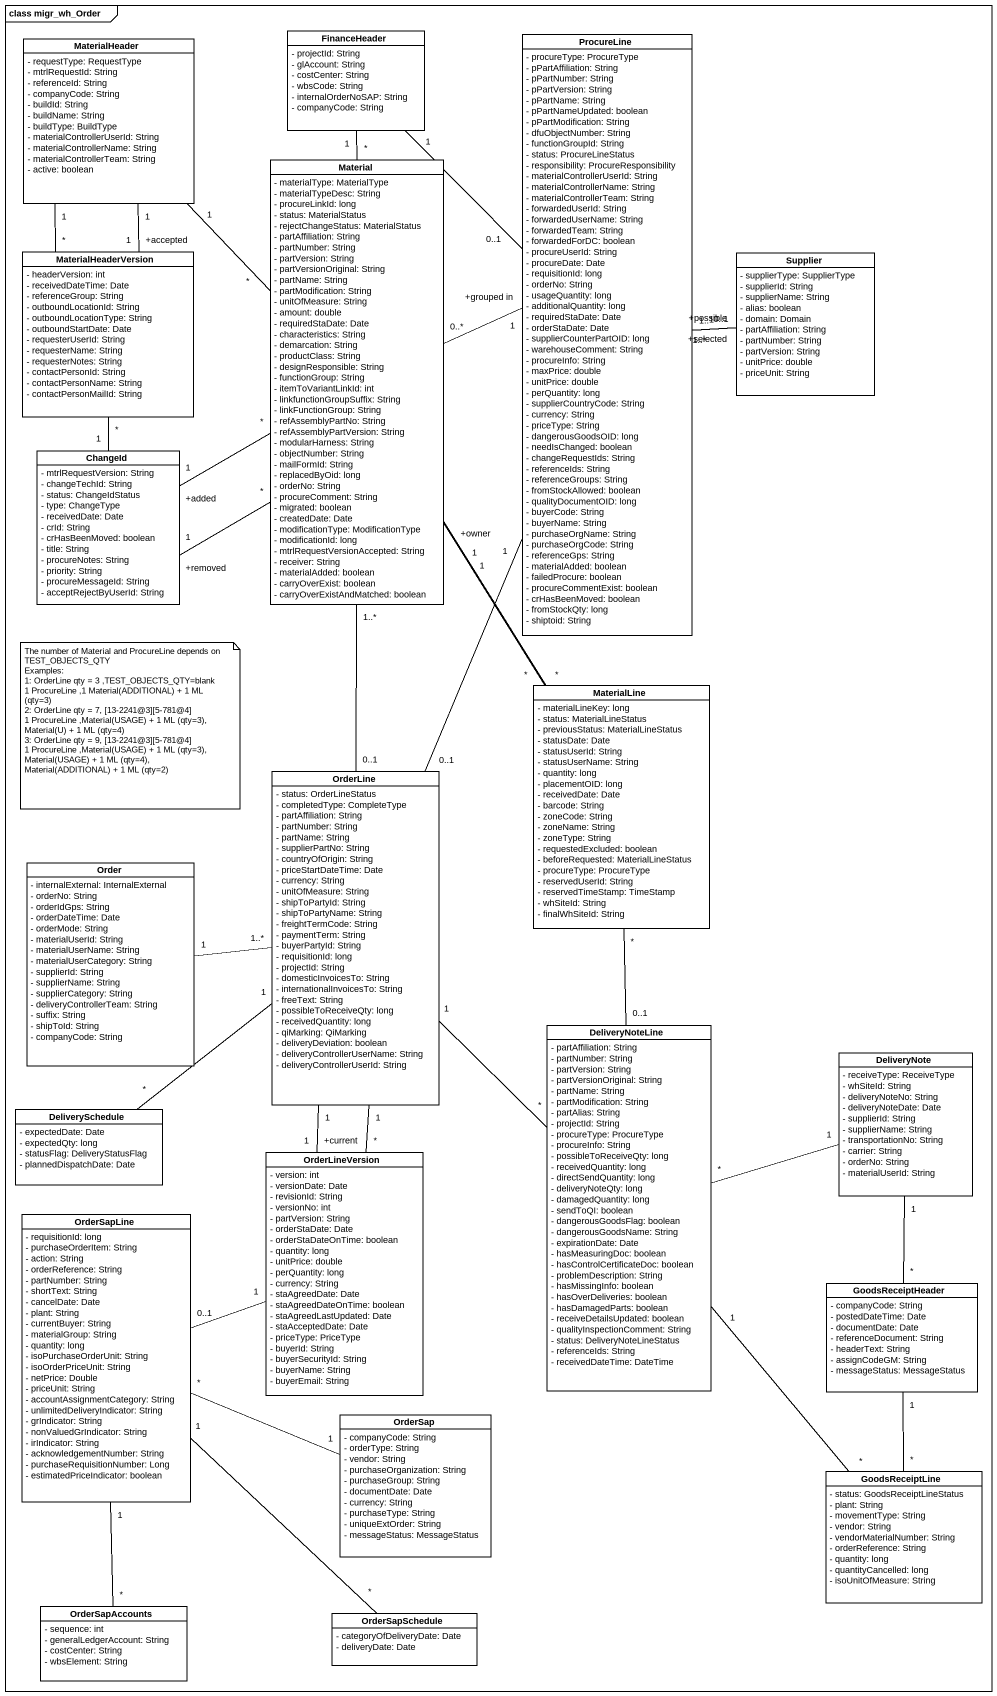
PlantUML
@startuml
mainframe class migr_wh_Order
hide circle
hide empty members
skinparam classAttributeIconSize 0
class MaterialHeader {
  - requestType: RequestType
  - mtrlRequestId: String
  - referenceId: String
  - companyCode: String
  - buildId: String
  - buildName: String
  - buildType: BuildType
  - materialControllerUserId: String
  - materialControllerName: String
  - materialControllerTeam: String
  - active: boolean
}
class FinanceHeader {
  - projectId: String
  - glAccount: String
  - costCenter: String
  - wbsCode: String
  - internalOrderNoSAP: String
  - companyCode: String
}
class ProcureLine {
  - procureType: ProcureType
  - pPartAffiliation: String
  - pPartNumber: String
  - pPartVersion: String
  - pPartName: String
  - pPartNameUpdated: boolean
  - pPartModification: String
  - dfuObjectNumber: String
  - functionGroupId: String
  - status: ProcureLineStatus
  - responsibility: ProcureResponsibility
  - materialControllerUserId: String
  - materialControllerName: String
  - materialControllerTeam: String
  - forwardedUserId: String
  - forwardedUserName: String
  - forwardedTeam: String
  - forwardedForDC: boolean
  - procureUserId: String
  - procureDate: Date
  - requisitionId: long
  - orderNo: String
  - usageQuantity: long
  - additionalQuantity: long
  - requiredStaDate: Date
  - orderStaDate: Date
  - supplierCounterPartOID: long
  - warehouseComment: String
  - procureInfo: String
  - maxPrice: double
  - unitPrice: double
  - perQuantity: long
  - supplierCountryCode: String
  - currency: String
  - priceType: String
  - dangerousGoodsOID: long
  - needIsChanged: boolean
  - changeRequestIds: String
  - referenceIds: String
  - referenceGroups: String
  - fromStockAllowed: boolean
  - qualityDocumentOID: long
  - buyerCode: String
  - buyerName: String
  - purchaseOrgName: String
  - purchaseOrgCode: String
  - referenceGps: String
  - materialAdded: boolean
  - failedProcure: boolean
  - procureCommentExist: boolean
  - crHasBeenMoved: boolean
  - fromStockQty: long
  - shiptoid: String
}
class Material {
  - materialType: MaterialType
  - materialTypeDesc: String
  - procureLinkId: long
  - status: MaterialStatus
  - rejectChangeStatus: MaterialStatus
  - partAffiliation: String
  - partNumber: String
  - partVersion: String
  - partVersionOriginal: String
  - partName: String
  - partModification: String
  - unitOfMeasure: String
  - amount: double
  - requiredStaDate: Date
  - characteristics: String
  - demarcation: String
  - productClass: String
  - designResponsible: String
  - functionGroup: String
  - itemToVariantLinkId: int
  - linkfunctionGroupSuffix: String
  - linkFunctionGroup: String
  - refAssemblyPartNo: String
  - refAssemblyPartVersion: String
  - modularHarness: String
  - objectNumber: String
  - mailFormId: String
  - replacedByOid: long
  - orderNo: String
  - procureComment: String
  - migrated: boolean
  - createdDate: Date
  - modificationType: ModificationType
  - modificationId: long
  - mtrlRequestVersionAccepted: String
  - receiver: String
  - materialAdded: boolean
  - carryOverExist: boolean
  - carryOverExistAndMatched: boolean
}
class MaterialHeaderVersion {
  - headerVersion: int
  - receivedDateTime: Date
  - referenceGroup: String
  - outboundLocationId: String
  - outboundLocationType: String
  - outboundStartDate: Date
  - requesterUserId: String
  - requesterName: String
  - requesterNotes: String
  - contactPersonId: String
  - contactPersonName: String
  - contactPersonMailId: String
}
class Supplier {
  - supplierType: SupplierType
  - supplierId: String
  - supplierName: String
  - alias: boolean
  - domain: Domain
  - partAffiliation: String
  - partNumber: String
  - partVersion: String
  - unitPrice: double
  - priceUnit: String
}
class ChangeId {
  - mtrlRequestVersion: String
  - changeTechId: String
  - status: ChangeIdStatus
  - type: ChangeType
  - receivedDate: Date
  - crId: String
  - crHasBeenMoved: boolean
  - title: String
  - procureNotes: String
  - priority: String
  - procureMessageId: String
  - acceptRejectByUserId: String
}
class MaterialLine {
  - materialLineKey: long
  - status: MaterialLineStatus
  - previousStatus: MaterialLineStatus
  - statusDate: Date
  - statusUserId: String
  - statusUserName: String
  - quantity: long
  - placementOID: long
  - receivedDate: Date
  - barcode: String
  - zoneCode: String
  - zoneName: String
  - zoneType: String
  - requestedExcluded: boolean
  - beforeRequested: MaterialLineStatus
  - procureType: ProcureType
  - reservedUserId: String
  - reservedTimeStamp: TimeStamp
  - whSiteId: String
  - finalWhSiteId: String
}
class OrderLine {
  - status: OrderLineStatus
  - completedType: CompleteType
  - partAffiliation: String
  - partNumber: String
  - partName: String
  - supplierPartNo: String
  - countryOfOrigin: String
  - priceStartDateTime: Date
  - currency: String
  - unitOfMeasure: String
  - shipToPartyId: String
  - shipToPartyName: String
  - freightTermCode: String
  - paymentTerm: String
  - buyerPartyId: String
  - requisitionId: long
  - projectId: String
  - domesticInvoicesTo: String
  - internationalInvoicesTo: String
  - freeText: String
  - possibleToReceiveQty: long
  - receivedQuantity: long
  - qiMarking: QiMarking
  - deliveryDeviation: boolean
  - deliveryControllerUserName: String
  - deliveryControllerUserId: String
}
class Order {
  - internalExternal: InternalExternal
  - orderNo: String
  - orderIdGps: String
  - orderDateTime: Date
  - orderMode: String
  - materialUserId: String
  - materialUserName: String
  - materialUserCategory: String
  - supplierId: String
  - supplierName: String
  - supplierCategory: String
  - deliveryControllerTeam: String
  - suffix: String
  - shipToId: String
  - companyCode: String
}
class DeliveryNoteLine {
  - partAffiliation: String
  - partNumber: String
  - partVersion: String
  - partVersionOriginal: String
  - partName: String
  - partModification: String
  - partAlias: String
  - projectId: String
  - procureType: ProcureType
  - procureInfo: String
  - possibleToReceiveQty: long
  - receivedQuantity: long
  - directSendQuantity: long
  - deliveryNoteQty: long
  - damagedQuantity: long
  - sendToQI: boolean
  - dangerousGoodsFlag: boolean
  - dangerousGoodsName: String
  - expirationDate: Date
  - hasMeasuringDoc: boolean
  - hasControlCertificateDoc: boolean
  - problemDescription: String
  - hasMissingInfo: boolean
  - hasOverDeliveries: boolean
  - hasDamagedParts: boolean
  - receiveDetailsUpdated: boolean
  - qualityInspectionComment: String
  - status: DeliveryNoteLineStatus
  - referenceIds: String
  - receivedDateTime: DateTime
}
class DeliveryNote {
  - receiveType: ReceiveType
  - whSiteId: String
  - deliveryNoteNo: String
  - deliveryNoteDate: Date
  - supplierId: String
  - supplierName: String
  - transportationNo: String
  - carrier: String
  - orderNo: String
  - materialUserId: String
}
class DeliverySchedule {
  - expectedDate: Date
  - expectedQty: long
  - statusFlag: DeliveryStatusFlag
  - plannedDispatchDate: Date
}
class OrderLineVersion {
  - version: int
  - versionDate: Date
  - revisionId: String
  - versionNo: int
  - partVersion: String
  - orderStaDate: Date
  - orderStaDateOnTime: boolean
  - quantity: long
  - unitPrice: double
  - perQuantity: long
  - currency: String
  - staAgreedDate: Date
  - staAgreedDateOnTime: boolean
  - staAgreedLastUpdated: Date
  - staAcceptedDate: Date
  - priceType: PriceType
  - buyerId: String
  - buyerSecurityId: String
  - buyerName: String
  - buyerEmail: String
}
class OrderSapLine {
  - requisitionId: long
  - purchaseOrderItem: String
  - action: String
  - orderReference: String
  - partNumber: String
  - shortText: String
  - cancelDate: Date
  - plant: String
  - currentBuyer: String
  - materialGroup: String
  - quantity: long
  - isoPurchaseOrderUnit: String
  - isoOrderPriceUnit: String
  - netPrice: Double
  - priceUnit: String
  - accountAssignmentCategory: String
  - unlimitedDeliveryIndicator: String
  - grIndicator: String
  - nonValuedGrIndicator: String
  - irIndicator: String
  - acknowledgementNumber: String
  - purchaseRequisitionNumber: Long
  - estimatedPriceIndicator: boolean
}
class GoodsReceiptHeader {
  - companyCode: String
  - postedDateTime: Date
  - documentDate: Date
  - referenceDocument: String
  - headerText: String
  - assignCodeGM: String
  - messageStatus: MessageStatus
}
class OrderSap {
  - companyCode: String
  - orderType: String
  - vendor: String
  - purchaseOrganization: String
  - purchaseGroup: String
  - documentDate: Date
  - currency: String
  - purchaseType: String
  - uniqueExtOrder: String
  - messageStatus: MessageStatus
}
class GoodsReceiptLine {
  - status: GoodsReceiptLineStatus
  - plant: String
  - movementType: String
  - vendor: String
  - vendorMaterialNumber: String
  - orderReference: String
  - quantity: long
  - quantityCancelled: long
  - isoUnitOfMeasure: String
}
class OrderSapAccounts {
  - sequence: int
  - generalLedgerAccount: String
  - costCenter: String
  - wbsElement: String
}
class OrderSapSchedule {
  - categoryOfDeliveryDate: Date
  - deliveryDate: Date
}
MaterialHeader "1" -- "*" Material
MaterialHeader "1" -- "*" MaterialHeaderVersion
MaterialHeader "1" -- "+accepted\n1" MaterialHeaderVersion
FinanceHeader "1" -- "0..1" ProcureLine
ProcureLine "1.." -right- "+selected\n0..1" Supplier
ProcureLine "1" -right- "+possible\n1..*" Supplier
Material "*" -up- "1" FinanceHeader
Material "0..*" -right- "+grouped in\n1" ProcureLine
Material "*" -left- "+removed\n1" ChangeId
Material "+owner\n1" -- "*" MaterialLine
Material "1" -- "*" MaterialLine
Material "1..*" -- "0..1" OrderLine
MaterialHeaderVersion "*" -- "1" ChangeId
ChangeId "+added\n1" -right- "*" Material
MaterialLine "*" -- "0..1" DeliveryNoteLine
OrderLine "0..1" -up- "1" ProcureLine
OrderLine "1" -- "*" DeliveryNoteLine
OrderLine "1" -- "*" DeliverySchedule
OrderLine "1" -- "*" OrderLineVersion
OrderLine "1" -- "+current\n1" OrderLineVersion
Order "1" -right- "1..*" OrderLine
DeliveryNoteLine "1" -- "*" GoodsReceiptLine
DeliveryNote "1" -left- "*" DeliveryNoteLine
DeliveryNote "1" -- "*" GoodsReceiptHeader
OrderLineVersion "1" -left- "0..1" OrderSapLine
OrderSapLine "1" -- "*" OrderSapAccounts
OrderSapLine "1" -- "*" OrderSapSchedule
GoodsReceiptHeader "1" -- "*" GoodsReceiptLine
OrderSap "1" -left- "*" OrderSapLine
note as N1
  The number of Material and ProcureLine depends on
  TEST_OBJECTS_QTY
  Examples:
  1: OrderLine qty = 3 ,TEST_OBJECTS_QTY=blank
  1 ProcureLine ,1 Material(ADDITIONAL) + 1 ML (qty=3)
  2: OrderLine qty = 7, [13-2241@3][5-781@4]
  1 ProcureLine ,Material(USAGE) + 1 ML (qty=3),
  Material(U) + 1 ML (qty=4)
  3: OrderLine qty = 9, [13-2241@3][5-781@4]
  1 ProcureLine ,Material(USAGE) + 1 ML (qty=3),
  Material(USAGE) + 1 ML (qty=4),
  Material(ADDITIONAL) + 1 ML (qty=2)
end note
@enduml
